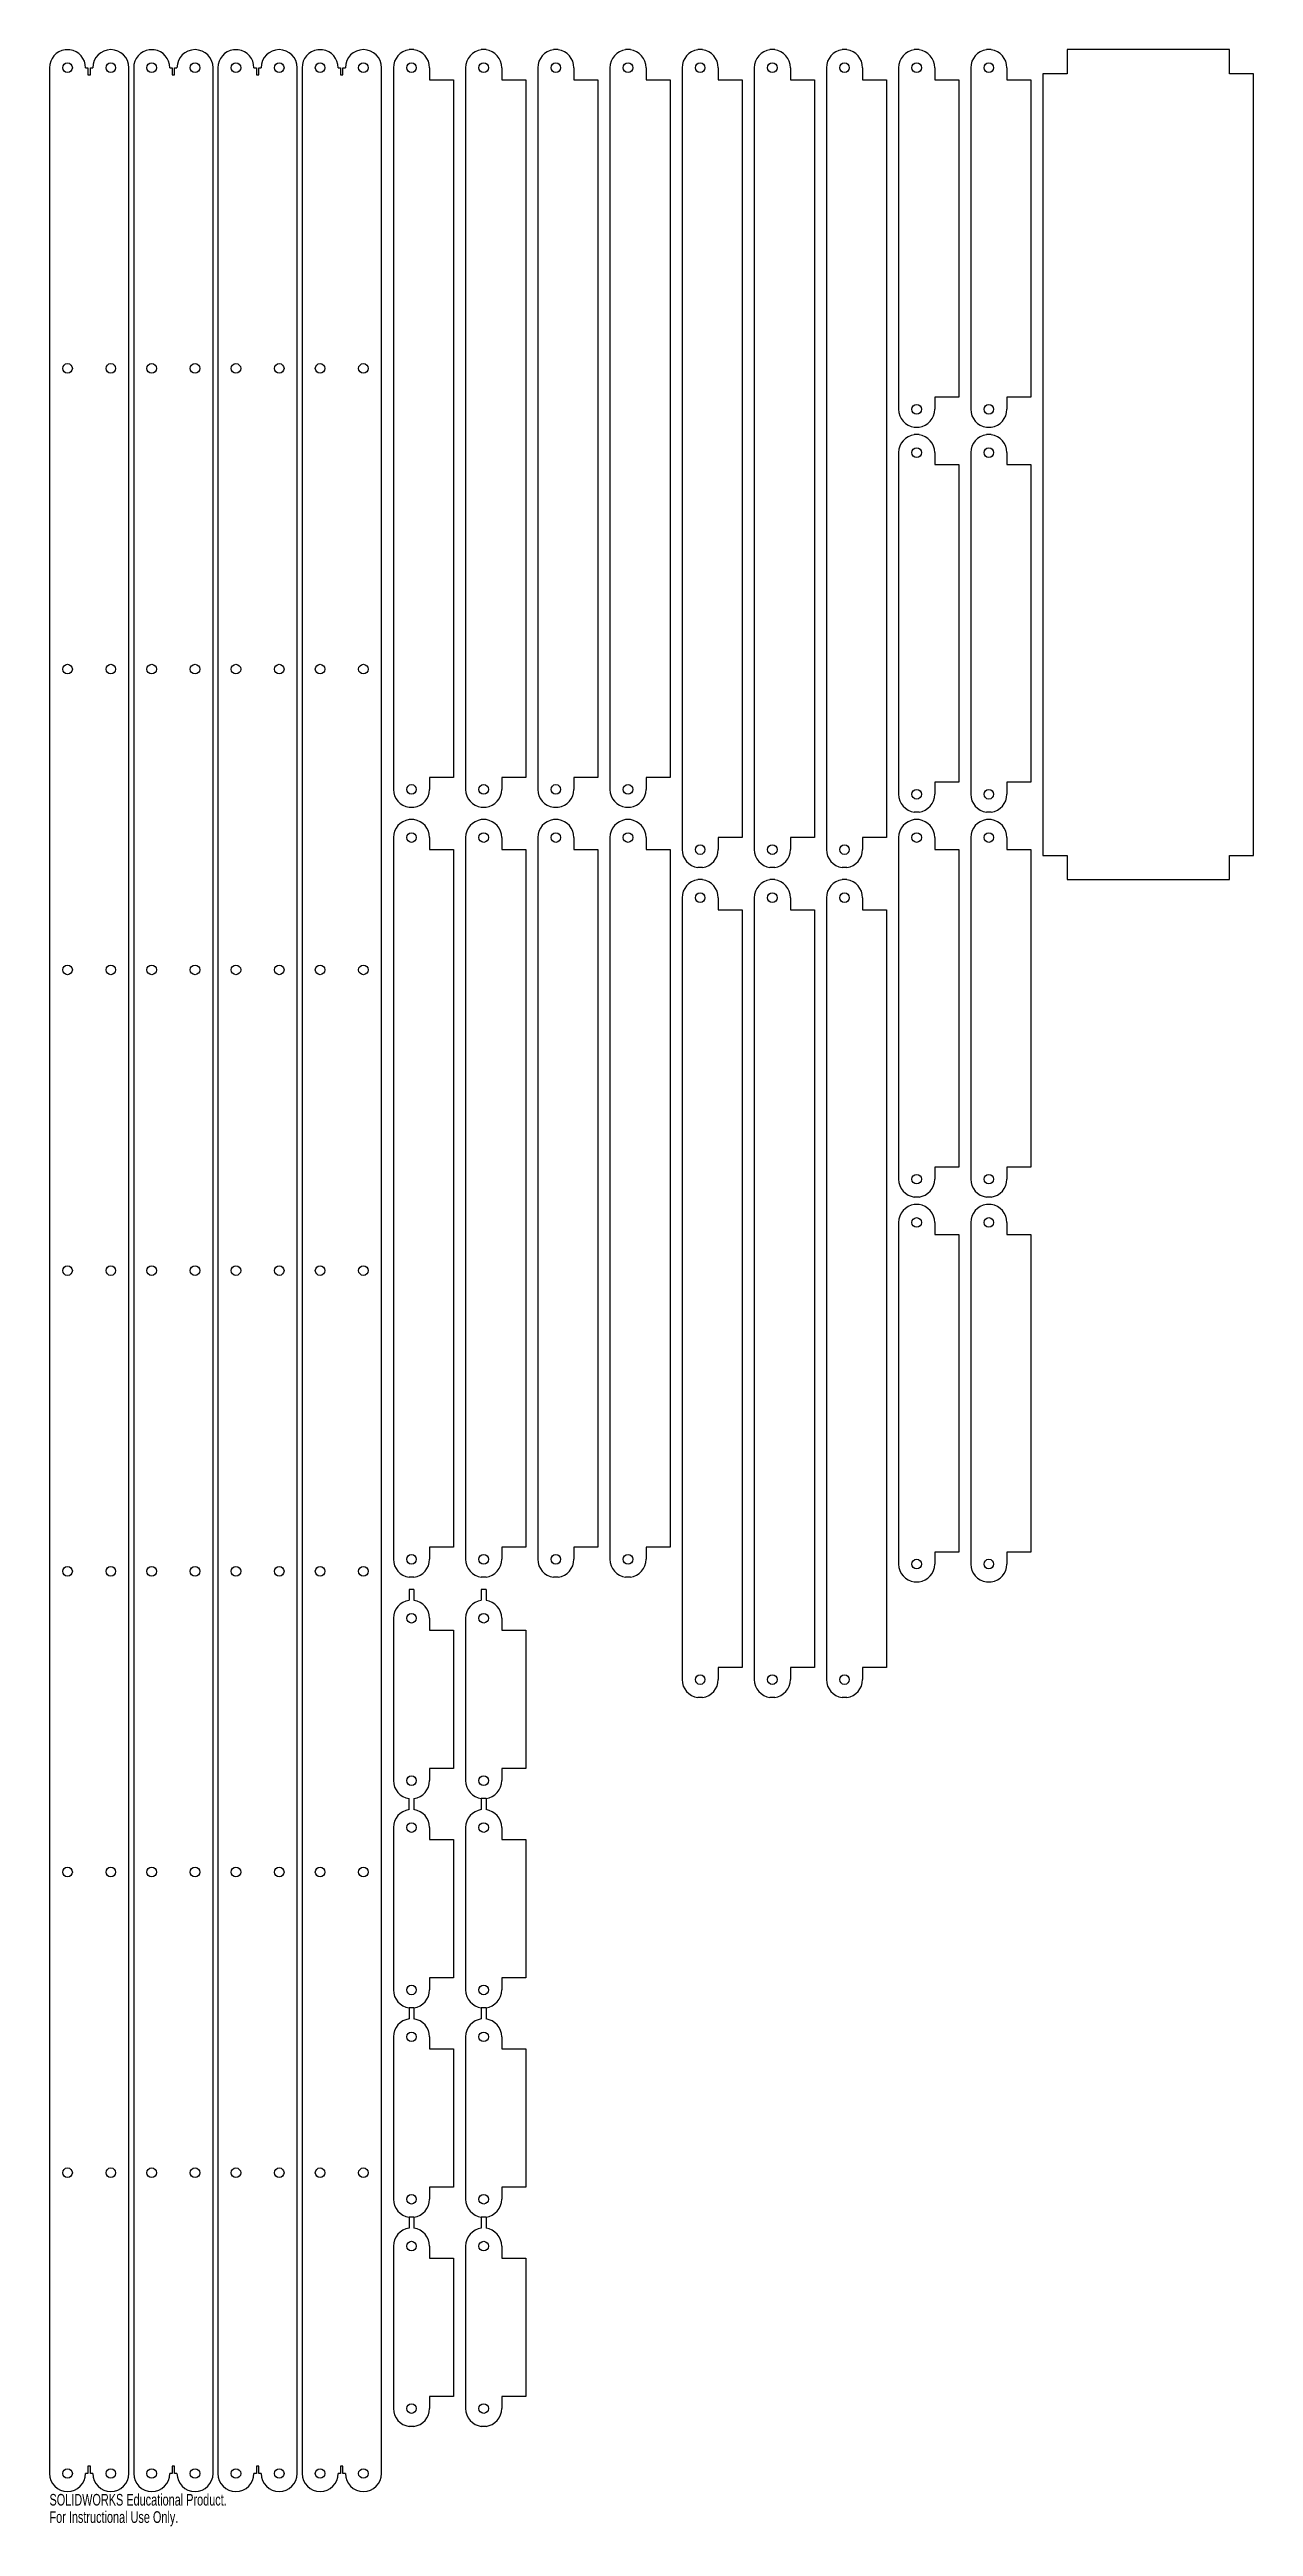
# Model space of a CAD drawing. Header units: millimetres. Extents: x -250 to 251, y -654 to 376.
import ezdxf

# ---------------------------------------------------------------- set-up
doc = ezdxf.new("R2010")
doc.units = ezdxf.units.MM
doc.styles.add('SLDTEXTSTYLE0', font='TXT', dxfattribs={"width": 0.7})

msp = doc.modelspace()

# ---------------------------------------------------------------- linework, layer by layer
at = {"color": 7, "linetype": 'Continuous', "lineweight": 25}
for p, q in [((-243.4, 375.5), (-243.4, 375.5)), ((-243.4, 375.5), (-241.4, 375.5)), ((-241.4, 375.5), (-241.4, 375.5)), ((-208.4, 375.5), (-208.4, 375.5)), ((-208.4, 375.5), (-206.4, 375.5)), ((-206.4, 375.5), (-206.4, 375.5)), ((-173.4, 375.5), (-173.4, 375.5)), ((-173.4, 375.5), (-171.4, 375.5)), ((-171.4, 375.5), (-171.4, 375.5)), ((-138.4, 375.5), (-138.4, 375.5)), ((-138.4, 375.5), (-136.4, 375.5)), ((-136.4, 375.5), (-136.4, 375.5)), ((-100.4, 375.5), (-100.4, 375.5)), ((-98.4, 375.5), (-100.4, 375.5)), ((-98.4, 375.5), (-98.4, 375.5)), ((-70.4, 375.5), (-70.4, 375.5)), ((-68.4, 375.5), (-70.4, 375.5)), ((-68.4, 375.5), (-68.4, 375.5)), ((-40.4, 375.5), (-40.4, 375.5)), ((-38.4, 375.5), (-40.4, 375.5)), ((-38.4, 375.5), (-38.4, 375.5)), ((-10.4, 375.5), (-10.4, 375.5)), ((-8.4, 375.5), (-10.4, 375.5)), ((-8.4, 375.5), (-8.4, 375.5)), ((21.6, 375.5), (19.6, 375.5)), ((19.6, 375.5), (19.6, 375.5)), ((21.6, 375.5), (21.6, 375.5)), ((49.6, 375.5), (49.6, 375.5)), ((51.6, 375.5), (49.6, 375.5)), ((51.6, 375.5), (51.6, 375.5)), ((79.6, 375.5), (79.6, 375.5)), ((81.6, 375.5), (79.6, 375.5)), ((81.6, 375.5), (81.6, 375.5)), ((111.6, 375.5), (109.6, 375.5)), ((109.6, 375.5), (109.6, 375.5)), ((111.6, 375.5), (111.6, 375.5)), ((139.6, 375.5), (139.6, 375.5)), ((141.6, 375.5), (139.6, 375.5)), ((141.6, 375.5), (141.6, 375.5)), ((173.1, 375.5), (173.1, 365.5)), ((240.6, 375.5), (173.1, 375.5)), ((240.6, 365.5), (240.6, 375.5)), ((-249.9, 368), (-249.9, -632)), ((-234.9, 368), (-233.9, 368)), ((-233.9, 368), (-233.9, 365)), ((-233.9, 365), (-232.9, 365)), ((-232.9, 365), (-232.9, 368)), ((-232.9, 368), (-231.9, 368)), ((-216.9, -632), (-216.9, 368)), ((-214.9, 368), (-214.9, -632)), ((-199.9, 368), (-198.9, 368)), ((-198.9, 368), (-198.9, 365)), ((-198.9, 365), (-197.9, 365)), ((-197.9, 365), (-197.9, 368)), ((-197.9, 368), (-196.9, 368)), ((-181.9, -632), (-181.9, 368)), ((-179.9, 368), (-179.9, -632)), ((-164.9, 368), (-163.9, 368)), ((-163.9, 368), (-163.9, 365)), ((-163.9, 365), (-162.9, 365)), ((-162.9, 365), (-162.9, 368)), ((-162.9, 368), (-161.9, 368)), ((-146.9, -632), (-146.9, 368)), ((-144.9, 368), (-144.9, -632)), ((-129.9, 368), (-128.9, 368)), ((-128.9, 368), (-128.9, 365)), ((-128.9, 365), (-127.9, 365)), ((-127.9, 365), (-127.9, 368)), ((-127.9, 368), (-126.9, 368)), ((-111.9, -632), (-111.9, 368)), ((-106.9, 368), (-106.9, 68)), ((-91.9, 368), (-91.9, 363)), ((-91.9, 363), (-81.9, 363)), ((-81.9, 363), (-81.9, 73)), ((-76.9, 368), (-76.9, 68)), ((-61.9, 368), (-61.9, 363)), ((-61.9, 363), (-51.9, 363)), ((-51.9, 363), (-51.9, 73)), ((-46.9, 368), (-46.9, 68)), ((-31.9, 368), (-31.9, 363)), ((-31.9, 363), (-21.9, 363)), ((-21.9, 363), (-21.9, 73)), ((-16.9, 368), (-16.9, 68)), ((-1.9, 368), (-1.9, 363)), ((-1.9, 363), (8.1, 363)), ((8.1, 363), (8.1, 73)), ((13.1, 368), (13.1, 43)), ((28.1, 368), (28.1, 363)), ((28.1, 363), (38.1, 363)), ((38.1, 363), (38.1, 48)), ((43.1, 368), (43.1, 43)), ((58.1, 368), (58.1, 363)), ((58.1, 363), (68.1, 363)), ((68.1, 363), (68.1, 48)), ((73.1, 368), (73.1, 43)), ((88.1, 368), (88.1, 363)), ((88.1, 363), (98.1, 363)), ((98.1, 363), (98.1, 48)), ((103.1, 368), (103.1, 226)), ((118.1, 368), (118.1, 363)), ((118.1, 363), (128.1, 363)), ((128.1, 363), (128.1, 231)), ((133.1, 368), (133.1, 226)), ((148.1, 368), (148.1, 363)), ((148.1, 363), (158.1, 363)), ((158.1, 363), (158.1, 231)), ((163.1, 365.5), (163.1, 40.5)), ((173.1, 365.5), (163.1, 365.5)), ((250.6, 365.5), (240.6, 365.5)), ((250.6, 40.5), (250.6, 365.5)), ((128.1, 231), (118.1, 231)), ((118.1, 231), (118.1, 226)), ((158.1, 231), (148.1, 231)), ((148.1, 231), (148.1, 226)), ((111.6, 218.5), (109.6, 218.5)), ((109.6, 218.5), (109.6, 218.5)), ((111.6, 218.5), (111.6, 218.5)), ((141.6, 218.5), (139.6, 218.5)), ((139.6, 218.5), (139.6, 218.5)), ((141.6, 218.5), (141.6, 218.5)), ((103.1, 208), (103.1, 66)), ((111.6, 215.5), (109.6, 215.5)), ((109.6, 215.5), (109.6, 215.5)), ((111.6, 215.5), (111.6, 215.5)), ((118.1, 208), (118.1, 203)), ((133.1, 208), (133.1, 66)), ((141.6, 215.5), (139.6, 215.5)), ((139.6, 215.5), (139.6, 215.5)), ((141.6, 215.5), (141.6, 215.5)), ((148.1, 208), (148.1, 203)), ((118.1, 203), (128.1, 203)), ((128.1, 203), (128.1, 71)), ((148.1, 203), (158.1, 203)), ((158.1, 203), (158.1, 71)), ((-81.9, 73), (-91.9, 73)), ((-91.9, 73), (-91.9, 68)), ((-51.9, 73), (-61.9, 73)), ((-61.9, 73), (-61.9, 68)), ((-21.9, 73), (-31.9, 73)), ((-31.9, 73), (-31.9, 68)), ((8.1, 73), (-1.9, 73)), ((-1.9, 73), (-1.9, 68)), ((128.1, 71), (118.1, 71)), ((118.1, 71), (118.1, 66)), ((158.1, 71), (148.1, 71)), ((148.1, 71), (148.1, 66)), ((-100.4, 60.5), (-100.4, 60.6)), ((-98.4, 60.5), (-100.4, 60.5)), ((-100.4, 55.5), (-100.4, 55.5)), ((-98.4, 55.5), (-100.4, 55.5)), ((-98.4, 60.5), (-98.4, 60.6)), ((-98.4, 55.5), (-98.4, 55.5)), ((-70.4, 60.5), (-70.4, 60.6)), ((-68.4, 60.5), (-70.4, 60.5)), ((-70.4, 55.5), (-70.4, 55.5)), ((-68.4, 55.5), (-70.4, 55.5)), ((-68.4, 60.5), (-68.4, 60.6)), ((-68.4, 55.5), (-68.4, 55.5)), ((-40.4, 60.5), (-40.4, 60.6)), ((-38.4, 60.5), (-40.4, 60.5)), ((-40.4, 55.5), (-40.4, 55.5)), ((-38.4, 55.5), (-40.4, 55.5)), ((-38.4, 60.5), (-38.4, 60.6)), ((-38.4, 55.5), (-38.4, 55.5)), ((-10.4, 60.5), (-10.4, 60.6)), ((-8.4, 60.5), (-10.4, 60.5)), ((-10.4, 55.5), (-10.4, 55.5)), ((-8.4, 55.5), (-10.4, 55.5)), ((-8.4, 60.5), (-8.4, 60.6)), ((-8.4, 55.5), (-8.4, 55.5)), ((111.6, 58.5), (109.6, 58.5)), ((109.6, 58.5), (109.6, 58.5)), ((111.6, 55.5), (109.6, 55.5)), ((109.6, 55.5), (109.6, 55.5)), ((111.6, 58.5), (111.6, 58.5)), ((111.6, 55.5), (111.6, 55.5)), ((141.6, 58.5), (139.6, 58.5)), ((139.6, 58.5), (139.6, 58.5)), ((141.6, 55.5), (139.6, 55.5)), ((139.6, 55.5), (139.6, 55.5)), ((141.6, 58.5), (141.6, 58.5)), ((141.6, 55.5), (141.6, 55.5)), ((-106.9, 48), (-106.9, -252)), ((-91.9, 48), (-91.9, 43)), ((-91.9, 43), (-81.9, 43)), ((-81.9, 43), (-81.9, -247)), ((-76.9, 48), (-76.9, -252)), ((-61.9, 48), (-61.9, 43)), ((-61.9, 43), (-51.9, 43)), ((-51.9, 43), (-51.9, -247)), ((-46.9, 48), (-46.9, -252)), ((-31.9, 48), (-31.9, 43)), ((-31.9, 43), (-21.9, 43)), ((-21.9, 43), (-21.9, -247)), ((-16.9, 48), (-16.9, -252)), ((-1.9, 48), (-1.9, 43)), ((-1.9, 43), (8.1, 43)), ((8.1, 43), (8.1, -247)), ((28.1, 48), (28.1, 43)), ((38.1, 48), (28.1, 48)), ((58.1, 48), (58.1, 43)), ((68.1, 48), (58.1, 48)), ((88.1, 48), (88.1, 43)), ((98.1, 48), (88.1, 48)), ((103.1, 48), (103.1, -94)), ((118.1, 48), (118.1, 43)), ((118.1, 43), (128.1, 43)), ((128.1, 43), (128.1, -89)), ((133.1, 48), (133.1, -94)), ((148.1, 48), (148.1, 43)), ((148.1, 43), (158.1, 43)), ((158.1, 43), (158.1, -89)), ((19.6, 35.5), (19.6, 35.6)), ((21.6, 35.5), (19.6, 35.5)), ((21.6, 35.6), (21.6, 35.5)), ((49.6, 35.5), (49.6, 35.6)), ((51.6, 35.5), (49.6, 35.5)), ((51.6, 35.6), (51.6, 35.5)), ((79.6, 35.5), (79.6, 35.6)), ((81.6, 35.5), (79.6, 35.5)), ((81.6, 35.6), (81.6, 35.5)), ((163.1, 40.5), (173.1, 40.5)), ((173.1, 40.5), (173.1, 30.5)), ((240.6, 30.5), (240.6, 40.5)), ((240.6, 40.5), (250.6, 40.5)), ((13.1, 23), (13.1, -302)), ((19.6, 30.5), (19.6, 30.5)), ((21.6, 30.5), (19.6, 30.5)), ((21.6, 30.5), (21.6, 30.5)), ((28.1, 23), (28.1, 18)), ((43.1, 23), (43.1, -302)), ((49.6, 30.5), (49.6, 30.5)), ((51.6, 30.5), (49.6, 30.5)), ((51.6, 30.5), (51.6, 30.5)), ((58.1, 23), (58.1, 18)), ((73.1, 23), (73.1, -302)), ((79.6, 30.5), (79.6, 30.5)), ((81.6, 30.5), (79.6, 30.5)), ((81.6, 30.5), (81.6, 30.5)), ((88.1, 23), (88.1, 18)), ((173.1, 30.5), (240.6, 30.5)), ((28.1, 18), (38.1, 18)), ((38.1, 18), (38.1, -297)), ((58.1, 18), (68.1, 18)), ((68.1, 18), (68.1, -297)), ((88.1, 18), (98.1, 18)), ((98.1, 18), (98.1, -297)), ((128.1, -89), (118.1, -89)), ((118.1, -89), (118.1, -94)), ((158.1, -89), (148.1, -89)), ((148.1, -89), (148.1, -94)), ((111.6, -101.5), (109.6, -101.5)), ((109.6, -101.5), (109.6, -101.5)), ((111.6, -101.5), (111.6, -101.5)), ((141.6, -101.5), (139.6, -101.5)), ((139.6, -101.5), (139.6, -101.5)), ((141.6, -101.5), (141.6, -101.5)), ((103.1, -112), (103.1, -254)), ((111.6, -104.5), (109.6, -104.5)), ((109.6, -104.5), (109.6, -104.5)), ((111.6, -104.5), (111.6, -104.5)), ((118.1, -112), (118.1, -117)), ((133.1, -112), (133.1, -254)), ((141.6, -104.5), (139.6, -104.5)), ((139.6, -104.5), (139.6, -104.5)), ((141.6, -104.5), (141.6, -104.5)), ((148.1, -112), (148.1, -117)), ((118.1, -117), (128.1, -117)), ((128.1, -117), (128.1, -249)), ((148.1, -117), (158.1, -117)), ((158.1, -117), (158.1, -249)), ((-81.9, -247), (-91.9, -247)), ((-91.9, -247), (-91.9, -252)), ((-51.9, -247), (-61.9, -247)), ((-61.9, -247), (-61.9, -252)), ((-21.9, -247), (-31.9, -247)), ((-31.9, -247), (-31.9, -252)), ((8.1, -247), (-1.9, -247)), ((-1.9, -247), (-1.9, -252)), ((128.1, -249), (118.1, -249)), ((118.1, -249), (118.1, -254)), ((158.1, -249), (148.1, -249)), ((148.1, -249), (148.1, -254)), ((-100.4, -259.5), (-100.4, -259.4)), ((-98.4, -259.5), (-100.4, -259.5)), ((-98.4, -264.5), (-100.4, -264.5)), ((-100.4, -264.5), (-100.4, -269)), ((-98.4, -259.5), (-98.4, -259.4)), ((-98.4, -264.5), (-98.4, -269)), ((-70.4, -259.5), (-70.4, -259.4)), ((-68.4, -259.5), (-70.4, -259.5)), ((-70.4, -264.5), (-70.4, -269)), ((-68.4, -264.5), (-70.4, -264.5)), ((-68.4, -259.5), (-68.4, -259.4)), ((-68.4, -264.5), (-68.4, -269)), ((-40.4, -259.5), (-40.4, -259.4)), ((-38.4, -259.5), (-40.4, -259.5)), ((-38.4, -259.5), (-38.4, -259.4)), ((-10.4, -259.5), (-10.4, -259.4)), ((-8.4, -259.5), (-10.4, -259.5)), ((-8.4, -259.5), (-8.4, -259.4)), ((111.6, -261.5), (109.6, -261.5)), ((109.6, -261.5), (109.6, -261.5)), ((111.6, -261.5), (111.6, -261.5)), ((141.6, -261.5), (139.6, -261.5)), ((139.6, -261.5), (139.6, -261.5)), ((141.6, -261.5), (141.6, -261.5)), ((-106.9, -276.5), (-106.9, -344)), ((-91.9, -276.5), (-91.9, -281.5)), ((-76.9, -276.5), (-76.9, -344)), ((-61.9, -276.5), (-61.9, -281.5)), ((-91.9, -281.5), (-81.9, -281.5)), ((-81.9, -281.5), (-81.9, -339)), ((-61.9, -281.5), (-51.9, -281.5)), ((-51.9, -281.5), (-51.9, -339)), ((28.1, -297), (28.1, -302)), ((38.1, -297), (28.1, -297)), ((58.1, -297), (58.1, -302)), ((68.1, -297), (58.1, -297)), ((88.1, -297), (88.1, -302)), ((98.1, -297), (88.1, -297)), ((19.6, -309.5), (19.6, -309.4)), ((21.6, -309.5), (19.6, -309.5)), ((21.6, -309.4), (21.6, -309.5)), ((49.6, -309.5), (49.6, -309.4)), ((51.6, -309.5), (49.6, -309.5)), ((51.6, -309.4), (51.6, -309.5)), ((79.6, -309.5), (79.6, -309.4)), ((81.6, -309.5), (79.6, -309.5)), ((81.6, -309.4), (81.6, -309.5)), ((-91.9, -339), (-91.9, -344)), ((-81.9, -339), (-91.9, -339)), ((-51.9, -339), (-61.9, -339)), ((-61.9, -339), (-61.9, -344)), ((-100.4, -356), (-100.4, -351.4)), ((-98.4, -351.4), (-98.4, -356)), ((-70.4, -351.5), (-70.4, -351.4)), ((-68.4, -351.5), (-70.4, -351.5)), ((-68.4, -351.5), (-70.4, -351.5)), ((-70.4, -351.5), (-70.4, -356)), ((-68.4, -351.4), (-68.4, -351.5)), ((-68.4, -351.5), (-68.4, -356)), ((-106.9, -363.5), (-106.9, -431)), ((-91.9, -363.5), (-91.9, -368.5)), ((-91.9, -368.5), (-81.9, -368.5)), ((-81.9, -368.5), (-81.9, -426)), ((-76.9, -363.5), (-76.9, -431)), ((-61.9, -363.5), (-61.9, -368.5)), ((-61.9, -368.5), (-51.9, -368.5)), ((-51.9, -368.5), (-51.9, -426)), ((-91.9, -426), (-91.9, -431)), ((-81.9, -426), (-91.9, -426)), ((-51.9, -426), (-61.9, -426)), ((-61.9, -426), (-61.9, -431)), ((-100.4, -438.5), (-100.4, -438.4)), ((-98.4, -438.5), (-100.4, -438.5)), ((-100.4, -438.5), (-100.4, -443)), ((-98.4, -438.5), (-100.4, -438.5)), ((-98.4, -438.4), (-98.4, -438.5)), ((-98.4, -438.5), (-98.4, -443)), ((-70.4, -438.5), (-70.4, -438.4)), ((-68.4, -438.5), (-70.4, -438.5)), ((-68.4, -438.5), (-70.4, -438.5)), ((-70.4, -438.5), (-70.4, -443)), ((-68.4, -438.4), (-68.4, -438.5)), ((-68.4, -438.5), (-68.4, -443)), ((-106.9, -450.5), (-106.9, -518)), ((-91.9, -450.5), (-91.9, -455.5)), ((-76.9, -450.5), (-76.9, -518)), ((-61.9, -450.5), (-61.9, -455.5)), ((-91.9, -455.5), (-81.9, -455.5)), ((-81.9, -455.5), (-81.9, -513)), ((-61.9, -455.5), (-51.9, -455.5)), ((-51.9, -455.5), (-51.9, -513)), ((-81.9, -513), (-91.9, -513)), ((-91.9, -513), (-91.9, -518)), ((-51.9, -513), (-61.9, -513)), ((-61.9, -513), (-61.9, -518)), ((-100.4, -525.5), (-100.4, -525.4)), ((-98.4, -525.5), (-100.4, -525.5)), ((-98.4, -525.5), (-100.4, -525.5)), ((-100.4, -525.5), (-100.4, -530)), ((-98.4, -525.4), (-98.4, -525.5)), ((-98.4, -525.5), (-98.4, -530)), ((-70.4, -525.5), (-70.4, -525.4)), ((-68.4, -525.5), (-70.4, -525.5)), ((-68.4, -525.5), (-70.4, -525.5)), ((-70.4, -525.5), (-70.4, -530)), ((-68.4, -525.4), (-68.4, -525.5)), ((-68.4, -525.5), (-68.4, -530)), ((-106.9, -537.5), (-106.9, -605)), ((-91.9, -537.5), (-91.9, -542.5)), ((-91.9, -542.5), (-81.9, -542.5)), ((-81.9, -542.5), (-81.9, -600)), ((-76.9, -537.5), (-76.9, -605)), ((-61.9, -537.5), (-61.9, -542.5)), ((-61.9, -542.5), (-51.9, -542.5)), ((-51.9, -542.5), (-51.9, -600)), ((-81.9, -600), (-91.9, -600)), ((-91.9, -600), (-91.9, -605)), ((-51.9, -600), (-61.9, -600)), ((-61.9, -600), (-61.9, -605)), ((-100.4, -612.5), (-100.4, -612.4)), ((-98.4, -612.5), (-100.4, -612.5)), ((-98.4, -612.4), (-98.4, -612.5)), ((-70.4, -612.5), (-70.4, -612.4)), ((-68.4, -612.5), (-70.4, -612.5)), ((-68.4, -612.4), (-68.4, -612.5)), ((-233.9, -632), (-234.9, -632)), ((-232.9, -629), (-233.9, -629)), ((-233.9, -629), (-233.9, -632)), ((-232.9, -632), (-232.9, -629)), ((-231.9, -632), (-232.9, -632)), ((-198.9, -632), (-199.9, -632)), ((-197.9, -629), (-198.9, -629)), ((-198.9, -629), (-198.9, -632)), ((-197.9, -632), (-197.9, -629)), ((-196.9, -632), (-197.9, -632)), ((-163.9, -632), (-164.9, -632)), ((-162.9, -629), (-163.9, -629)), ((-163.9, -629), (-163.9, -632)), ((-162.9, -632), (-162.9, -629)), ((-161.9, -632), (-162.9, -632)), ((-128.9, -632), (-129.9, -632)), ((-127.9, -629), (-128.9, -629)), ((-128.9, -629), (-128.9, -632)), ((-127.9, -632), (-127.9, -629)), ((-126.9, -632), (-127.9, -632))]:
    msp.add_line(p, q, dxfattribs=at)
for centre in [(-242.4, 368), (-224.4, 368), (-207.4, 368), (-189.4, 368), (-172.4, 368), (-154.4, 368), (-137.4, 368), (-119.4, 368), (-99.4, 368), (-69.4, 368), (-39.4, 368), (-9.4, 368), (20.6, 368), (50.6, 368), (80.6, 368), (110.6, 368), (140.6, 368), (-242.4, 243), (-224.4, 243), (-207.4, 243), (-189.4, 243), (-172.4, 243), (-154.4, 243), (-137.4, 243), (-119.4, 243), (110.6, 226), (140.6, 226), (110.6, 208), (140.6, 208), (-242.4, 118), (-224.4, 118), (-207.4, 118), (-189.4, 118), (-172.4, 118), (-154.4, 118), (-137.4, 118), (-119.4, 118), (-99.4, 68), (-69.4, 68), (-39.4, 68), (-9.4, 68), (110.6, 66), (140.6, 66), (-99.4, 48), (-69.4, 48), (-39.4, 48), (-9.4, 48), (20.6, 43), (50.6, 43), (80.6, 43), (110.6, 48), (140.6, 48), (20.6, 23), (50.6, 23), (80.6, 23), (-242.4, -7), (-224.4, -7), (-207.4, -7), (-189.4, -7), (-172.4, -7), (-154.4, -7), (-137.4, -7), (-119.4, -7), (110.6, -94), (140.6, -94), (110.6, -112), (140.6, -112), (-242.4, -132), (-224.4, -132), (-207.4, -132), (-189.4, -132), (-172.4, -132), (-154.4, -132), (-137.4, -132), (-119.4, -132), (-242.4, -257), (-224.4, -257), (-207.4, -257), (-189.4, -257), (-172.4, -257), (-154.4, -257), (-137.4, -257), (-119.4, -257), (-99.4, -252), (-69.4, -252), (-39.4, -252), (-9.4, -252), (110.6, -254), (140.6, -254), (-99.4, -276.5), (-69.4, -276.5), (20.6, -302), (50.6, -302), (80.6, -302), (-99.4, -344), (-69.4, -344), (-99.4, -363.5), (-69.4, -363.5), (-242.4, -382), (-224.4, -382), (-207.4, -382), (-189.4, -382), (-172.4, -382), (-154.4, -382), (-137.4, -382), (-119.4, -382), (-99.4, -431), (-69.4, -431), (-99.4, -450.5), (-69.4, -450.5), (-242.4, -507), (-224.4, -507), (-207.4, -507), (-189.4, -507), (-172.4, -507), (-154.4, -507), (-137.4, -507), (-119.4, -507), (-99.4, -518), (-69.4, -518), (-99.4, -537.5), (-69.4, -537.5), (-99.4, -605), (-69.4, -605), (-242.4, -632), (-224.4, -632), (-207.4, -632), (-189.4, -632), (-172.4, -632), (-154.4, -632), (-137.4, -632), (-119.4, -632)]:
    msp.add_circle(centre, 2, dxfattribs=at)
for centre, start, end in [((-242.4, 368), 97.6623, 180), ((-242.4, 368), 360, 82.3377), ((-224.4, 368), 360, 180), ((-207.4, 368), 97.6623, 180), ((-207.4, 368), 360, 82.3377), ((-189.4, 368), 360, 180), ((-172.4, 368), 97.6623, 180), ((-172.4, 368), 360, 82.3377), ((-154.4, 368), 360, 180), ((-137.4, 368), 97.6623, 180), ((-137.4, 368), 360, 82.3377), ((-119.4, 368), 360, 180), ((-99.4, 368), 97.6623, 180), ((-99.4, 368), 0, 82.3377), ((-69.4, 368), 97.6623, 180), ((-69.4, 368), 0, 82.3377), ((-39.4, 368), 97.6623, 180), ((-39.4, 368), 0, 82.3377), ((-9.4, 368), 97.6623, 180), ((-9.4, 368), 0, 82.3377), ((20.6, 368), 97.6623, 180), ((20.6, 368), 0, 82.3377), ((50.6, 368), 97.6623, 180), ((50.6, 368), 0, 82.3377), ((80.6, 368), 97.6623, 180), ((80.6, 368), 0, 82.3377), ((110.6, 368), 97.6623, 180), ((110.6, 368), 0, 82.3377), ((140.6, 368), 97.6623, 180), ((140.6, 368), 0, 82.3377), ((110.6, 226), 180, 262.3377), ((110.6, 226), 277.6623, 0), ((140.6, 226), 180, 262.3377), ((140.6, 226), 277.6623, 0), ((110.6, 208), 97.6623, 180), ((110.6, 208), 0, 82.3377), ((140.6, 208), 97.6623, 180), ((140.6, 208), 0, 82.3377), ((-99.4, 68), 180, 262.3377), ((-99.4, 68), 277.6623, 360), ((-69.4, 68), 180, 262.3377), ((-69.4, 68), 277.6623, 360), ((-39.4, 68), 180, 262.3377), ((-39.4, 68), 277.6623, 360), ((-9.4, 68), 180, 262.3377), ((-9.4, 68), 277.6623, 360), ((110.6, 66), 180, 262.3377), ((110.6, 66), 277.6623, 0), ((140.6, 66), 180, 262.3377), ((140.6, 66), 277.6623, 0), ((-99.4, 48), 97.6623, 180), ((-99.4, 48), 0, 82.3377), ((-69.4, 48), 97.6623, 180), ((-69.4, 48), 0, 82.3377), ((-39.4, 48), 97.6623, 180), ((-39.4, 48), 0, 82.3377), ((-9.4, 48), 97.6623, 180), ((-9.4, 48), 0, 82.3377), ((110.6, 48), 97.6623, 180), ((110.6, 48), 0, 82.3377), ((140.6, 48), 97.6623, 180), ((140.6, 48), 0, 82.3377), ((20.6, 43), 180, 262.3377), ((20.6, 43), 277.6623, 0), ((50.6, 43), 180, 262.3377), ((50.6, 43), 277.6623, 0), ((80.6, 43), 180, 262.3377), ((80.6, 43), 277.6623, 0), ((20.6, 23), 97.6623, 180), ((20.6, 23), 0, 82.3377), ((50.6, 23), 97.6623, 180), ((50.6, 23), 0, 82.3377), ((80.6, 23), 97.6623, 180), ((80.6, 23), 0, 82.3377), ((110.6, -94), 180, 262.3377), ((110.6, -94), 277.6623, 0), ((140.6, -94), 180, 262.3377), ((140.6, -94), 277.6623, 0), ((110.6, -112), 97.6623, 180), ((110.6, -112), 0, 82.3377), ((140.6, -112), 97.6623, 180), ((140.6, -112), 0, 82.3377), ((-99.4, -252), 180, 262.3377), ((-99.4, -252), 277.6623, 360), ((-69.4, -252), 180, 262.3377), ((-69.4, -252), 277.6623, 360), ((-39.4, -252), 180, 262.3377), ((-39.4, -252), 277.6623, 360), ((-9.4, -252), 180, 262.3377), ((-9.4, -252), 277.6623, 360), ((110.6, -254), 180, 262.3377), ((110.6, -254), 277.6623, 0), ((140.6, -254), 180, 262.3377), ((140.6, -254), 277.6623, 0), ((-99.4, -276.5), 97.6623, 180), ((-99.4, -276.5), 0, 82.3377), ((-69.4, -276.5), 97.6623, 180), ((-69.4, -276.5), 0, 82.3377), ((20.6, -302), 180, 262.3377), ((20.6, -302), 277.6623, 0), ((50.6, -302), 180, 262.3377), ((50.6, -302), 277.6623, 0), ((80.6, -302), 180, 262.3377), ((80.6, -302), 277.6623, 0), ((-99.4, -344), 180, 262.3377), ((-99.4, -344), 277.6623, 0), ((-69.4, -344), 180, 262.3377), ((-69.4, -344), 277.6623, 0), ((-99.4, -363.5), 97.6623, 180), ((-99.4, -363.5), 0, 82.3377), ((-69.4, -363.5), 97.6623, 180), ((-69.4, -363.5), 0, 82.3377), ((-99.4, -431), 180, 262.3377), ((-99.4, -431), 277.6623, 0), ((-69.4, -431), 180, 262.3377), ((-69.4, -431), 277.6623, 0), ((-99.4, -450.5), 97.6623, 180), ((-99.4, -450.5), 0, 82.3377), ((-69.4, -450.5), 97.6623, 180), ((-69.4, -450.5), 0, 82.3377), ((-99.4, -518), 180, 262.3377), ((-99.4, -518), 277.6623, 0), ((-69.4, -518), 180, 262.3377), ((-69.4, -518), 277.6623, 0), ((-99.4, -537.5), 97.6623, 180), ((-99.4, -537.5), 0, 82.3377), ((-69.4, -537.5), 97.6623, 180), ((-69.4, -537.5), 0, 82.3377), ((-99.4, -605), 180, 262.3377), ((-99.4, -605), 277.6623, 0), ((-69.4, -605), 180, 262.3377), ((-69.4, -605), 277.6623, 0), ((-242.4, -632), 180, 0), ((-224.4, -632), 180, 360), ((-207.4, -632), 180, 0), ((-189.4, -632), 180, 360), ((-172.4, -632), 180, 0), ((-154.4, -632), 180, 360), ((-137.4, -632), 180, 0), ((-119.4, -632), 180, 360)]:
    msp.add_arc(centre, 7.5, start, end, dxfattribs=at)

# ---------------------------------------------------------------- texts
at = {"color": 7, "linetype": 'Continuous', "char_height": 4.834, "attachment_point": 1, "style": 'SLDTEXTSTYLE0'}
for s, insert in [('SOLIDWORKS Educational Product.', (-249.9, -640.5)), ('For Instructional Use Only.', (-249.9, -647.7))]:
    msp.add_mtext(s, dxfattribs=dict(at, insert=insert))

doc.saveas('drawing.dxf')
